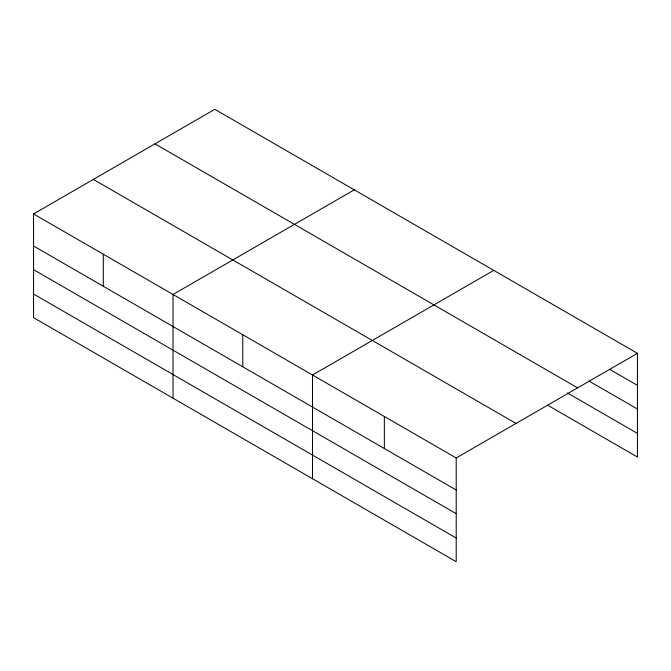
<?xml version="1.0" encoding="UTF-8"?>
<svg xmlns="http://www.w3.org/2000/svg" width="671" height="671" viewBox="0 0 671 671"><rect width="100%" height="100%" fill="white"/><g stroke="black" fill="none" stroke-linecap="round" stroke-linejoin="round"><path stroke-width="1.01" d="M456.205 513.667L456.205 457.966L33.55 213.948L33.55 317.668L456.205 561.686L456.205 513.667L33.55 269.65M33.55 213.948L214.795 109.314L637.45 353.332L637.45 457.052L547.637 405.192M354.271 189.834L173.026 294.477L173.026 398.197M493.747 270.363L312.501 375.005L312.501 478.725M456.205 457.966L637.45 353.332M609.603 369.302L637.45 385.38M588.953 381.027L637.45 409.025M154.984 143.846L577.639 387.863M567.398 392.954L637.45 433.399M93.361 179.417L516.016 423.435M33.55 245.997L456.205 490.015M33.55 294.024L456.205 538.041M384.357 416.49L384.357 448.538M242.768 334.737L242.768 366.785M103.292 254.217L103.292 286.265"/></g></svg>
